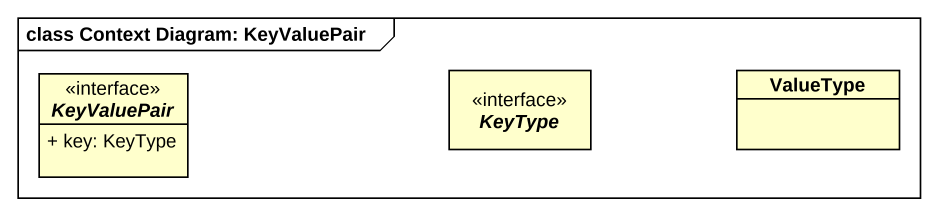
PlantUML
@startuml
mainframe class Context Diagram: KeyValuePair
hide circle
hide empty members
skinparam classAttributeIconSize 0
interface KeyValuePair {
  + key: KeyType
}
interface KeyType <<interface>>
class ValueType
@enduml
